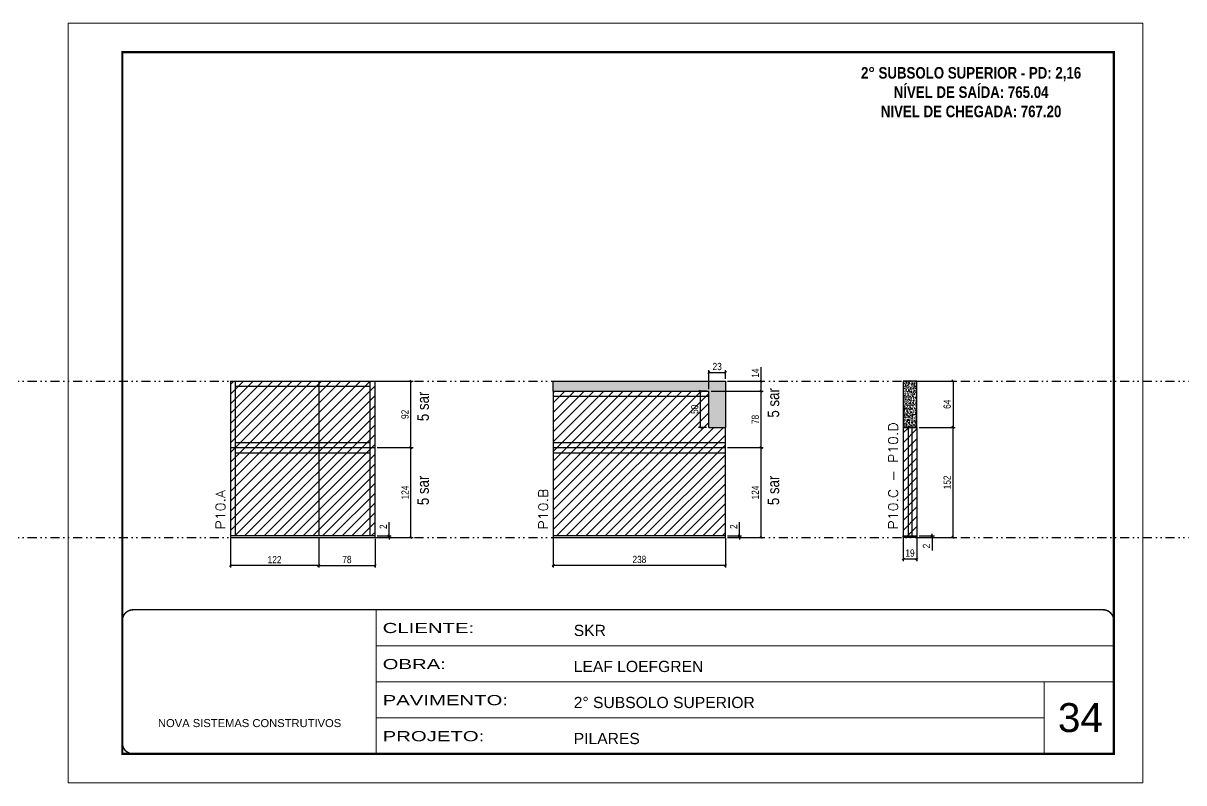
# Model space of a CAD drawing. Extents: x 13741 to 27878, y -21631 to 6985.
# Drawn here: x 15936 to 17540, y -3254 to -2204 of the extents above; entities that cross this region are included whole.
import ezdxf

# ---------------------------------------------------------------- set-up
doc = ezdxf.new("R2010")
doc.units = 0
for name, pattern in [('CONTINUO', [0]), ('DASHED', [0.75, 0.5, -0.25]), ('DIVIDE2', [0.625, 0.25, -0.125, 0, -0.125, 0, -0.125])]:
    doc.linetypes.add(name, pattern=pattern)
for name, color, linetype, lineweight in [('CARIMBO', 255, 'Continuous', 9), ('Folhas', 255, 'Continuous', 9), ('Hachura', 251, 'Continuous', 9), ('SARRAFO DE PRESSAO', 251, 'DASHED', 9), ('Texto Seção', 7, 'Continuous', 15)]:
    doc.layers.add(name, color=color, linetype=linetype, lineweight=lineweight)
for name, color, linetype in [('COTA', 241, 'Continuous'), ('NOMENCLATURA', 7, 'Continuous'), ('Nível', 160, 'Continuous'), ('Painéis', 200, 'Continuous'), ('SARR_2.2x7', 40, 'Continuous')]:
    doc.layers.add(name, color=color, linetype=linetype)
doc.styles.add('ARIAL', font='arial.ttf')
doc.styles.add('ARIAL_NARROW', font='ARIALN.TTF', dxfattribs={"height": 0.2})
doc.styles.add('COTA TECNICA', font='techl___.ttf', dxfattribs={"height": 10})
doc.styles.add('COTA TECNICA-50', font='techl___.ttf', dxfattribs={"height": 10})
doc.styles.add('REGUA-120', font='ROMANS.shx', dxfattribs={"height": 15})
doc.styles.add('ROMANC', font='techb___.ttf', dxfattribs={"height": 2.5})
doc.styles.add('Tecnologia', font='')
doc.styles.get('Tecnologia').set_extended_font_data('Forgotten Futurist')
doc.dimstyles.new('COTA PAINEL-50', dxfattribs={"dimtxt": 10, "dimasz": 3, "dimexe": 3, "dimexo": 3, "dimgap": 3, "dimtad": 1, "dimdec": 1, "dimzin": 12, "dimdsep": 46, "dimtxsty": 'COTA TECNICA-50', "dimblk1": 'OBLIQUE', "dimblk2": 'OBLIQUE', "dimsah": 1, "dimcen": 0.9, "dimclrd": 4, "dimclre": 4, "dimclrt": 240, "dimadec": 1, "dimazin": 3, "dimtfac": 1, "dimtdec": 1, "dimtmove": 0, "dimatfit": 3, "dimfxl": 1, "dimtolj": 1, "dimtzin": 12, "dimarcsym": 0})
doc.dimstyles.new('PAINEL', dxfattribs={"dimtxt": 10, "dimasz": 3, "dimexe": 3, "dimexo": 3, "dimgap": 3, "dimtad": 1, "dimdec": 1, "dimzin": 12, "dimdsep": 46, "dimtxsty": 'COTA TECNICA', "dimblk1": 'OBLIQUE', "dimblk2": 'OBLIQUE', "dimsah": 1, "dimcen": 0.9, "dimclrd": 4, "dimclre": 4, "dimclrt": 240, "dimadec": 1, "dimazin": 3, "dimtfac": 1, "dimtdec": 1, "dimtmove": 0, "dimatfit": 3, "dimfxl": 1, "dimtolj": 1, "dimtzin": 12, "dimarcsym": 0})

# ---------------------------------------------------------------- blocks, each defined once
blk = doc.blocks.new('9999999999')
at = {"color": 30, "linetype": 'CONTINUO'}
for p, q in [((98564.6, 34230.2), (98564.6, 34429.4)), ((98564.6, 34379.6), (99584, 34379.6)), ((98564.6, 34329.8), (99488, 34329.8)), ((99584, 34329.8), (99488, 34329.8)), ((99488, 34329.8), (99488, 34230.2)), ((98564.6, 34280), (99488, 34280))]:
    blk.add_line(p, q, dxfattribs=at)
at = {"color": 30, "linetype": 'CONTINUO', "const_width": 2}
blk.add_lwpolyline([(99584, 34230.2), (99584, 34414.4, 0.414214), (99569, 34429.4), (98229, 34429.4, 0.414214), (98214, 34414.4), (98214, 34245.2, 0.414214), (98229, 34230.2), (99584, 34230.2)], format="xyb", dxfattribs=at)
at = {"layer": 'Folhas'}
blk.add_lwpolyline([(98139, 34190.2), (99624, 34190.2), (99624, 35240.2), (98139, 35240.2)], close=True, dxfattribs=at)
at = {"layer": 'Folhas', "color": 30, "const_width": 3}
blk.add_lwpolyline([(98214, 34230.2), (99584, 34230.2), (99584, 35200.2), (98214, 35200.2)], close=True, dxfattribs=at)
at = {"color": 7, "linetype": 'Continuous', "ltscale": 5, "style": 'ARIAL'}
for s, height, p in [('SKR', 15.48, (98837.7, 34393.1)), ('LEAF LOEFGREN', 15.483, (98837.7, 34343.3)), ('2° SUBSOLO SUPERIOR', 15.483, (98837.7, 34293.5)), ('NOVA SISTEMAS CONSTRUTIVOS', 11.059, (98263.2, 34267.2)), ('PILARES', 15.48, (98837.7, 34243.7))]:
    blk.add_text(s, height=height, dxfattribs=at).set_placement(p)
at = {"layer": 'Folhas', "color": 7, "style": 'Tecnologia', "width": 1.5}
for s, p in [('CLIENTE:', (98573.7, 34397.2)), ('OBRA:', (98573.7, 34347.3)), ('PAVIMENTO:', (98573.7, 34297.5)), ('PROJETO:', (98573.7, 34247.7))]:
    blk.add_text(s, height=14, dxfattribs=at).set_placement(p)
blk = doc.blocks.new('_Oblique')
at = {"color": 0, "linetype": 'ByBlock', "lineweight": -2}
blk.add_line((-0.5, -0.5), (0.5, 0.5), dxfattribs=at)
blk = doc.blocks.new('*D1704')
at = {"layer": 'COTA', "color": 4, "lineweight": -2, "transparency": 16777216}
for p, q in [((16222.8, -2915.6), (16222.8, -2956.4)), ((16344.8, -2915.6), (16344.8, -2956.4)), ((16344.8, -2953.4), (16222.8, -2953.4))]:
    blk.add_line(p, q, dxfattribs=at)
at = {"layer": 'Defpoints', "color": 0, "transparency": 16777216}
for p in [(16222.8, -2912.6), (16344.8, -2912.6), (16222.8, -2953.4)]:
    blk.add_point(p, dxfattribs=at)
at = {"layer": 'COTA', "color": 4, "lineweight": -2, "transparency": 16777216, "xscale": 3, "yscale": 3, "zscale": 3, "rotation": 180}
blk.add_blockref('_Oblique', (16222.8, -2953.4), dxfattribs=at)
at = {"layer": 'COTA', "color": 4, "lineweight": -2, "transparency": 16777216, "xscale": 3, "yscale": 3, "zscale": 3}
blk.add_blockref('_Oblique', (16344.8, -2953.4), dxfattribs=at)
at = {"layer": 'COTA', "color": 240, "transparency": 16777216, "insert": (16283.8, -2945.4), "char_height": 10, "attachment_point": 5, "style": 'COTA TECNICA'}
blk.add_mtext('\\A1;122', dxfattribs=at)
blk = doc.blocks.new('*D1705')
at = {"layer": 'COTA', "color": 4, "lineweight": -2, "transparency": 16777216}
for p, q in [((16442, -2912.6), (16442, -2893.8)), ((16425.8, -2912.6), (16445, -2912.6)), ((16425.8, -2914.6), (16445, -2914.6)), ((16442, -2914.6), (16442, -2912.6)), ((16442, -2914.6), (16442, -2917.6))]:
    blk.add_line(p, q, dxfattribs=at)
at = {"layer": 'Defpoints', "color": 0, "transparency": 16777216}
for p in [(16422.8, -2912.6), (16422.8, -2914.6), (16442, -2914.6)]:
    blk.add_point(p, dxfattribs=at)
at = {"layer": 'COTA', "color": 4, "lineweight": -2, "transparency": 16777216, "xscale": 3, "yscale": 3, "zscale": 3}
for p, rotation in [((16442, -2912.6), 270), ((16442, -2914.6), 90)]:
    blk.add_blockref('_Oblique', p, dxfattribs=dict(at, rotation=rotation))
at = {"layer": 'COTA', "color": 240, "transparency": 16777216, "insert": (16434, -2899.8), "char_height": 10, "attachment_point": 5, "rotation": 90, "style": 'COTA TECNICA-50'}
blk.add_mtext('\\A1;2', dxfattribs=at)
blk = doc.blocks.new('*D1706')
at = {"layer": 'COTA', "color": 4, "lineweight": -2, "transparency": 16777216}
for p, q in [((16425.8, -2698.6), (16475.1, -2698.6)), ((16472.1, -2790.6), (16472.1, -2698.6)), ((16425.8, -2790.6), (16475.1, -2790.6))]:
    blk.add_line(p, q, dxfattribs=at)
at = {"layer": 'Defpoints', "color": 0, "transparency": 16777216}
for p in [(16422.8, -2698.6), (16472.1, -2698.6), (16422.8, -2790.6)]:
    blk.add_point(p, dxfattribs=at)
at = {"layer": 'COTA', "color": 4, "lineweight": -2, "transparency": 16777216, "xscale": 3, "yscale": 3, "zscale": 3}
for p, rotation in [((16472.1, -2698.6), 90), ((16472.1, -2790.6), 270)]:
    blk.add_blockref('_Oblique', p, dxfattribs=dict(at, rotation=rotation))
at = {"layer": 'COTA', "color": 240, "transparency": 16777216, "insert": (16464, -2744.6), "char_height": 10, "attachment_point": 5, "rotation": 90, "style": 'COTA TECNICA-50'}
blk.add_mtext('\\A1;92', dxfattribs=at)
blk = doc.blocks.new('*D1720')
at = {"layer": 'COTA', "color": 4, "linetype": 'ByBlock', "lineweight": -2, "transparency": 16777216}
for p, q in [((16425.8, -2790.6), (16475.1, -2790.6)), ((16472.1, -2914.6), (16472.1, -2790.6)), ((16425.8, -2914.6), (16475.1, -2914.6))]:
    blk.add_line(p, q, dxfattribs=at)
at = {"layer": 'Defpoints', "color": 0, "linetype": 'ByBlock', "transparency": 16777216}
for p in [(16422.8, -2790.6), (16472.1, -2790.6), (16422.8, -2914.6)]:
    blk.add_point(p, dxfattribs=at)
at = {"layer": 'COTA', "color": 4, "linetype": 'ByBlock', "lineweight": -2, "transparency": 16777216, "xscale": 3, "yscale": 3, "zscale": 3}
for p, rotation in [((16472.1, -2790.6), 90), ((16472.1, -2914.6), 270)]:
    blk.add_blockref('_Oblique', p, dxfattribs=dict(at, rotation=rotation))
at = {"layer": 'COTA', "color": 240, "linetype": 'ByBlock', "transparency": 16777216, "insert": (16464.1, -2852.6), "char_height": 10, "attachment_point": 5, "rotation": 90, "style": 'COTA TECNICA'}
blk.add_mtext('\\A1;124', dxfattribs=at)
blk = doc.blocks.new('*D1721')
at = {"layer": 'COTA', "color": 4, "linetype": 'ByBlock', "lineweight": -2, "transparency": 16777216}
for p, q in [((16425.8, -2790.6), (16475.1, -2790.6)), ((16472.1, -2914.6), (16472.1, -2790.6)), ((16425.8, -2914.6), (16475.1, -2914.6))]:
    blk.add_line(p, q, dxfattribs=at)
at = {"layer": 'Defpoints', "color": 0, "linetype": 'ByBlock', "transparency": 16777216}
for p in [(16422.8, -2790.6), (16472.1, -2790.6), (16422.8, -2914.6)]:
    blk.add_point(p, dxfattribs=at)
at = {"layer": 'COTA', "color": 4, "linetype": 'ByBlock', "lineweight": -2, "transparency": 16777216, "xscale": 3, "yscale": 3, "zscale": 3}
for p, rotation in [((16472.1, -2790.6), 90), ((16472.1, -2914.6), 270)]:
    blk.add_blockref('_Oblique', p, dxfattribs=dict(at, rotation=rotation))
at = {"layer": 'COTA', "color": 240, "linetype": 'ByBlock', "transparency": 16777216, "insert": (16464.1, -2852.6), "char_height": 10, "attachment_point": 5, "rotation": 90, "style": 'COTA TECNICA'}
blk.add_mtext('\\A1;124', dxfattribs=at)
blk = doc.blocks.new('*D1707')
at = {"layer": 'COTA', "color": 4, "lineweight": -2, "transparency": 16777216}
for p, q in [((16668.9, -2915.6), (16668.9, -2956.4)), ((16906.9, -2915.6), (16906.9, -2956.4)), ((16906.9, -2953.4), (16668.9, -2953.4))]:
    blk.add_line(p, q, dxfattribs=at)
at = {"layer": 'Defpoints', "color": 0, "transparency": 16777216}
for p in [(16668.9, -2912.6), (16906.9, -2912.6), (16668.9, -2953.4)]:
    blk.add_point(p, dxfattribs=at)
at = {"layer": 'COTA', "color": 4, "lineweight": -2, "transparency": 16777216, "xscale": 3, "yscale": 3, "zscale": 3, "rotation": 180}
blk.add_blockref('_Oblique', (16668.9, -2953.4), dxfattribs=at)
at = {"layer": 'COTA', "color": 4, "lineweight": -2, "transparency": 16777216, "xscale": 3, "yscale": 3, "zscale": 3}
blk.add_blockref('_Oblique', (16906.9, -2953.4), dxfattribs=at)
at = {"layer": 'COTA', "color": 240, "transparency": 16777216, "insert": (16787.9, -2945.2), "char_height": 10, "attachment_point": 5, "style": 'COTA TECNICA'}
blk.add_mtext('\\A1;238', dxfattribs=at)
blk = doc.blocks.new('*D1708')
at = {"layer": 'COTA', "color": 4, "lineweight": -2, "transparency": 16777216}
for p, q in [((16926.1, -2912.6), (16926.1, -2893.8)), ((16909.9, -2912.6), (16929.1, -2912.6)), ((16909.9, -2914.6), (16929.1, -2914.6)), ((16926.1, -2914.6), (16926.1, -2912.6)), ((16926.1, -2914.6), (16926.1, -2917.6))]:
    blk.add_line(p, q, dxfattribs=at)
at = {"layer": 'Defpoints', "color": 0, "transparency": 16777216}
for p in [(16906.9, -2912.6), (16906.9, -2914.6), (16926.1, -2914.6)]:
    blk.add_point(p, dxfattribs=at)
at = {"layer": 'COTA', "color": 4, "lineweight": -2, "transparency": 16777216, "xscale": 3, "yscale": 3, "zscale": 3}
for p, rotation in [((16926.1, -2912.6), 270), ((16926.1, -2914.6), 90)]:
    blk.add_blockref('_Oblique', p, dxfattribs=dict(at, rotation=rotation))
at = {"layer": 'COTA', "color": 240, "transparency": 16777216, "insert": (16918.1, -2899.8), "char_height": 10, "attachment_point": 5, "rotation": 90, "style": 'COTA TECNICA-50'}
blk.add_mtext('\\A1;2', dxfattribs=at)
blk = doc.blocks.new('*D1709')
at = {"layer": 'COTA', "color": 4, "lineweight": -2, "transparency": 16777216}
for p, q in [((16886.9, -2712.6), (16959.2, -2712.6)), ((16956.2, -2790.6), (16956.2, -2712.6)), ((16909.9, -2790.6), (16959.2, -2790.6))]:
    blk.add_line(p, q, dxfattribs=at)
at = {"layer": 'Defpoints', "color": 0, "transparency": 16777216}
for p in [(16883.9, -2712.6), (16956.2, -2712.6), (16906.9, -2790.6)]:
    blk.add_point(p, dxfattribs=at)
at = {"layer": 'COTA', "color": 4, "lineweight": -2, "transparency": 16777216, "xscale": 3, "yscale": 3, "zscale": 3}
for p, rotation in [((16956.2, -2712.6), 90), ((16956.2, -2790.6), 270)]:
    blk.add_blockref('_Oblique', p, dxfattribs=dict(at, rotation=rotation))
at = {"layer": 'COTA', "color": 240, "transparency": 16777216, "insert": (16948.1, -2751.6), "char_height": 10, "attachment_point": 5, "rotation": 90, "style": 'COTA TECNICA-50'}
blk.add_mtext('\\A1;78', dxfattribs=at)
blk = doc.blocks.new('*D1722')
at = {"layer": 'COTA', "color": 4, "linetype": 'ByBlock', "lineweight": -2, "transparency": 16777216}
for p, q in [((16909.9, -2790.6), (16959.2, -2790.6)), ((16956.2, -2914.6), (16956.2, -2790.6)), ((16909.9, -2914.6), (16959.2, -2914.6))]:
    blk.add_line(p, q, dxfattribs=at)
at = {"layer": 'Defpoints', "color": 0, "linetype": 'ByBlock', "transparency": 16777216}
for p in [(16906.9, -2790.6), (16956.2, -2790.6), (16906.9, -2914.6)]:
    blk.add_point(p, dxfattribs=at)
at = {"layer": 'COTA', "color": 4, "linetype": 'ByBlock', "lineweight": -2, "transparency": 16777216, "xscale": 3, "yscale": 3, "zscale": 3}
for p, rotation in [((16956.2, -2790.6), 90), ((16956.2, -2914.6), 270)]:
    blk.add_blockref('_Oblique', p, dxfattribs=dict(at, rotation=rotation))
at = {"layer": 'COTA', "color": 240, "linetype": 'ByBlock', "transparency": 16777216, "insert": (16948.1, -2852.6), "char_height": 10, "attachment_point": 5, "rotation": 90, "style": 'COTA TECNICA'}
blk.add_mtext('\\A1;124', dxfattribs=at)
blk = doc.blocks.new('*D1723')
at = {"layer": 'COTA', "color": 4, "linetype": 'ByBlock', "lineweight": -2, "transparency": 16777216}
for p, q in [((16909.9, -2790.6), (16959.2, -2790.6)), ((16956.2, -2914.6), (16956.2, -2790.6)), ((16909.9, -2914.6), (16959.2, -2914.6))]:
    blk.add_line(p, q, dxfattribs=at)
at = {"layer": 'Defpoints', "color": 0, "linetype": 'ByBlock', "transparency": 16777216}
for p in [(16906.9, -2790.6), (16956.2, -2790.6), (16906.9, -2914.6)]:
    blk.add_point(p, dxfattribs=at)
at = {"layer": 'COTA', "color": 4, "linetype": 'ByBlock', "lineweight": -2, "transparency": 16777216, "xscale": 3, "yscale": 3, "zscale": 3}
for p, rotation in [((16956.2, -2790.6), 90), ((16956.2, -2914.6), 270)]:
    blk.add_blockref('_Oblique', p, dxfattribs=dict(at, rotation=rotation))
at = {"layer": 'COTA', "color": 240, "linetype": 'ByBlock', "transparency": 16777216, "insert": (16948.1, -2852.6), "char_height": 10, "attachment_point": 5, "rotation": 90, "style": 'COTA TECNICA'}
blk.add_mtext('\\A1;124', dxfattribs=at)
blk = doc.blocks.new('*D1694')
at = {"layer": 'COTA', "color": 4, "lineweight": -2, "transparency": 16777216}
for p, q in [((17152.4, -2915.6), (17152.4, -2947.5)), ((17171.4, -2915.6), (17171.4, -2947.5)), ((17152.4, -2944.5), (17171.4, -2944.5))]:
    blk.add_line(p, q, dxfattribs=at)
at = {"layer": 'Defpoints', "color": 0, "transparency": 16777216}
for p in [(17152.4, -2912.6), (17171.4, -2912.6), (17171.4, -2944.5)]:
    blk.add_point(p, dxfattribs=at)
at = {"layer": 'COTA', "color": 4, "lineweight": -2, "transparency": 16777216, "xscale": 3, "yscale": 3, "zscale": 3, "rotation": 180}
blk.add_blockref('_Oblique', (17152.4, -2944.5), dxfattribs=at)
at = {"layer": 'COTA', "color": 4, "lineweight": -2, "transparency": 16777216, "xscale": 3, "yscale": 3, "zscale": 3}
blk.add_blockref('_Oblique', (17171.4, -2944.5), dxfattribs=at)
at = {"layer": 'COTA', "color": 240, "transparency": 16777216, "insert": (17161.9, -2936.4), "char_height": 10, "attachment_point": 5, "style": 'COTA TECNICA'}
blk.add_mtext('\\A1;19', dxfattribs=at)
blk = doc.blocks.new('*D1695')
at = {"layer": 'COTA', "color": 4, "lineweight": -2, "transparency": 16777216}
for p, q in [((17174.4, -2912.6), (17195.6, -2912.6)), ((17174.4, -2914.6), (17195.6, -2914.6)), ((17192.6, -2912.6), (17192.6, -2909.6)), ((17192.6, -2912.6), (17192.6, -2914.6)), ((17192.6, -2914.6), (17192.6, -2932.7))]:
    blk.add_line(p, q, dxfattribs=at)
at = {"layer": 'Defpoints', "color": 0, "transparency": 16777216}
for p in [(17171.4, -2912.6), (17171.4, -2914.6), (17192.6, -2912.6)]:
    blk.add_point(p, dxfattribs=at)
at = {"layer": 'COTA', "color": 4, "lineweight": -2, "transparency": 16777216, "xscale": 3, "yscale": 3, "zscale": 3}
for p, rotation in [((17192.6, -2912.6), 270), ((17192.6, -2914.6), 90)]:
    blk.add_blockref('_Oblique', p, dxfattribs=dict(at, rotation=rotation))
at = {"layer": 'COTA', "color": 240, "transparency": 16777216, "insert": (17184.6, -2926.6), "char_height": 10, "attachment_point": 5, "rotation": 90, "style": 'COTA TECNICA-50'}
blk.add_mtext('\\A1;2', dxfattribs=at)
blk = doc.blocks.new('*D1713')
at = {"layer": 'COTA', "color": 4, "linetype": 'ByBlock', "lineweight": -2, "transparency": 16777216}
for p, q in [((17174.4, -2698.6), (17224.4, -2698.6)), ((17221.4, -2698.6), (17221.4, -2762.6)), ((17174.4, -2762.6), (17224.4, -2762.6))]:
    blk.add_line(p, q, dxfattribs=at)
at = {"layer": 'Defpoints', "color": 0, "linetype": 'ByBlock', "transparency": 16777216}
for p in [(17171.4, -2698.6), (17171.4, -2762.6), (17221.4, -2762.6)]:
    blk.add_point(p, dxfattribs=at)
at = {"layer": 'COTA', "color": 4, "linetype": 'ByBlock', "lineweight": -2, "transparency": 16777216, "xscale": 3, "yscale": 3, "zscale": 3}
for p, rotation in [((17221.4, -2698.6), 90), ((17221.4, -2762.6), 270)]:
    blk.add_blockref('_Oblique', p, dxfattribs=dict(at, rotation=rotation))
at = {"layer": 'COTA', "color": 240, "linetype": 'ByBlock', "transparency": 16777216, "insert": (17213.3, -2730.6), "char_height": 10, "attachment_point": 5, "rotation": 90, "style": 'COTA TECNICA'}
blk.add_mtext('\\A1;64', dxfattribs=at)
blk = doc.blocks.new('*D1696')
at = {"layer": 'COTA', "color": 4, "lineweight": -2, "transparency": 16777216}
for p, q in [((17174.4, -2762.6), (17224.4, -2762.6)), ((17221.4, -2914.6), (17221.4, -2762.6)), ((17174.4, -2914.6), (17224.4, -2914.6))]:
    blk.add_line(p, q, dxfattribs=at)
at = {"layer": 'Defpoints', "color": 0, "transparency": 16777216}
for p in [(17171.4, -2762.6), (17221.4, -2762.6), (17171.4, -2914.6)]:
    blk.add_point(p, dxfattribs=at)
at = {"layer": 'COTA', "color": 4, "lineweight": -2, "transparency": 16777216, "xscale": 3, "yscale": 3, "zscale": 3}
for p, rotation in [((17221.4, -2762.6), 90), ((17221.4, -2914.6), 270)]:
    blk.add_blockref('_Oblique', p, dxfattribs=dict(at, rotation=rotation))
at = {"layer": 'COTA', "color": 240, "transparency": 16777216, "insert": (17213.3, -2838.6), "char_height": 10, "attachment_point": 5, "rotation": 90, "style": 'COTA TECNICA-50'}
blk.add_mtext('\\A1;152', dxfattribs=at)
blk = doc.blocks.new('*D1714')
at = {"layer": 'COTA', "color": 4, "lineweight": -2, "transparency": 16777216}
for p, q in [((16344.8, -2915.6), (16344.8, -2956.4)), ((16422.8, -2916.6), (16422.8, -2956.4)), ((16344.8, -2953.4), (16422.8, -2953.4))]:
    blk.add_line(p, q, dxfattribs=at)
at = {"layer": 'Defpoints', "color": 0, "transparency": 16777216}
for p in [(16344.8, -2912.6), (16422.8, -2913.6), (16422.8, -2953.4)]:
    blk.add_point(p, dxfattribs=at)
at = {"layer": 'COTA', "color": 4, "lineweight": -2, "transparency": 16777216, "xscale": 3, "yscale": 3, "zscale": 3, "rotation": 180}
blk.add_blockref('_Oblique', (16344.8, -2953.4), dxfattribs=at)
at = {"layer": 'COTA', "color": 4, "lineweight": -2, "transparency": 16777216, "xscale": 3, "yscale": 3, "zscale": 3}
blk.add_blockref('_Oblique', (16422.8, -2953.4), dxfattribs=at)
at = {"layer": 'COTA', "color": 240, "transparency": 16777216, "insert": (16383.8, -2945.3), "char_height": 10, "attachment_point": 5, "style": 'COTA TECNICA'}
blk.add_mtext('\\A1;78', dxfattribs=at)
blk = doc.blocks.new('*D1731')
at = {"layer": 'COTA', "color": 4, "lineweight": -2, "transparency": 16777216}
for p, q in [((16956.2, -2698.6), (16956.2, -2679.5)), ((16909.9, -2698.6), (16959.2, -2698.6)), ((16956.2, -2712.6), (16956.2, -2698.6)), ((16886.9, -2712.6), (16959.2, -2712.6))]:
    blk.add_line(p, q, dxfattribs=at)
at = {"layer": 'Defpoints', "color": 0, "transparency": 16777216}
for p in [(16906.9, -2698.6), (16956.2, -2698.6), (16883.9, -2712.6)]:
    blk.add_point(p, dxfattribs=at)
at = {"layer": 'COTA', "color": 4, "lineweight": -2, "transparency": 16777216, "xscale": 3, "yscale": 3, "zscale": 3}
for p, rotation in [((16956.2, -2698.6), 90), ((16956.2, -2712.6), 270)]:
    blk.add_blockref('_Oblique', p, dxfattribs=dict(at, rotation=rotation))
at = {"layer": 'COTA', "color": 240, "transparency": 16777216, "insert": (16948.1, -2687.5), "char_height": 10, "attachment_point": 5, "rotation": 90, "style": 'COTA TECNICA'}
blk.add_mtext('\\A1;14', dxfattribs=at)
blk = doc.blocks.new('*D1732')
at = {"layer": 'COTA', "color": 4, "lineweight": -2, "transparency": 16777216}
for p, q in [((16880.9, -2712.6), (16869.4, -2712.6)), ((16872.4, -2762.6), (16872.4, -2712.6)), ((16880.9, -2762.6), (16869.4, -2762.6))]:
    blk.add_line(p, q, dxfattribs=at)
at = {"layer": 'Defpoints', "color": 0, "transparency": 16777216}
for p in [(16872.4, -2712.6), (16883.9, -2712.6), (16883.9, -2762.6)]:
    blk.add_point(p, dxfattribs=at)
at = {"layer": 'COTA', "color": 4, "lineweight": -2, "transparency": 16777216, "xscale": 3, "yscale": 3, "zscale": 3}
for p, rotation in [((16872.4, -2712.6), 90), ((16872.4, -2762.6), 270)]:
    blk.add_blockref('_Oblique', p, dxfattribs=dict(at, rotation=rotation))
at = {"layer": 'COTA', "color": 240, "transparency": 16777216, "insert": (16864.3, -2737.6), "char_height": 10, "attachment_point": 5, "rotation": 90, "style": 'COTA TECNICA'}
blk.add_mtext('\\A1;50', dxfattribs=at)
blk = doc.blocks.new('*D1733')
at = {"layer": 'COTA', "color": 4, "lineweight": -2, "transparency": 16777216}
for p, q in [((16883.9, -2709.6), (16883.9, -2683.7)), ((16883.9, -2686.7), (16906.9, -2686.7)), ((16906.9, -2695.6), (16906.9, -2683.7))]:
    blk.add_line(p, q, dxfattribs=at)
at = {"layer": 'Defpoints', "color": 0, "transparency": 16777216}
for p in [(16906.9, -2686.7), (16906.9, -2698.6), (16883.9, -2712.6)]:
    blk.add_point(p, dxfattribs=at)
at = {"layer": 'COTA', "color": 4, "lineweight": -2, "transparency": 16777216, "xscale": 3, "yscale": 3, "zscale": 3, "rotation": 180}
blk.add_blockref('_Oblique', (16883.9, -2686.7), dxfattribs=at)
at = {"layer": 'COTA', "color": 4, "lineweight": -2, "transparency": 16777216, "xscale": 3, "yscale": 3, "zscale": 3}
blk.add_blockref('_Oblique', (16906.9, -2686.7), dxfattribs=at)
at = {"layer": 'COTA', "color": 240, "transparency": 16777216, "insert": (16895.4, -2678.5), "char_height": 10, "attachment_point": 5, "style": 'COTA TECNICA'}
blk.add_mtext('\\A1;23', dxfattribs=at)

msp = doc.modelspace()

# ---------------------------------------------------------------- hatches: boundary and pattern name
at = {"layer": 'COTA'}
h = msp.add_hatch(dxfattribs=at)
h.set_pattern_fill('AR-CONC', color=256, scale=0.03)
h.paths.add_polyline_path([(16883.85, -2712.59), (16883.85, -2762.59), (16906.85, -2762.59), (16906.85, -2698.59), (16668.85, -2698.59), (16668.85, -2712.59)])
h = msp.add_hatch(dxfattribs=at)
h.set_pattern_fill('AR-CONC', color=256, scale=0.03)
h.set_pattern_definition([(50, (1585, -143.976), (5.4655401, -0.4781726), [0.5715, -6.2865]), (355, (1585, -143.976), (-1.0573026, 5.7317054), [0.4572, -5.0292175]), (100.451445, (1585.4555, -144.016), (4.4082374, 5.2535326), [0.4857003, -5.3427073]), (46.1842, (1585, -142.452), (8.1323712, -1.2612698), [0.85725, -9.42975]), (96.63556, (1585.678, -142.557), (7.122124, 7.4227837), [0.7285507, -8.0140682]), (351.18415, (1585, -142.452), (7.122124, 7.4227837), [0.685799, -7.543792]), (21, (1585.762, -142.833), (4.5484317, -3.067956), [0.5715, -6.2865]), (326, (1585.762, -142.833), (1.8540609, 5.525639), [0.4572, -5.0292]), (71.451445, (1586.141, -143.089), (6.4024926, 2.457683), [0.4857003, -5.3426981]), (37.5, (1585, -143.9761), (0.0926581, 2.53665117), [0, -4.96824, 0, -5.1054, 0, -5.04825]), (7.5, (1585, -143.976), (2.00458988, 3.00541724), [0, -2.91084, 0, -4.85394, 0, -1.92405]), (327.5, (1583.3007, -143.9761), (4.06771786, -0.17186232), [0, -1.905, 0, -5.9436, 0, -7.8867]), (317.5, (1582.5387, -143.976), (4.44387544, 0.7627947), [0, -2.4765, 0, -3.94716, 0, -5.6007])])
h.paths.add_polyline_path([(17171.45, -2698.57), (17152.45, -2698.57), (17152.45, -2762.59), (17171.45, -2762.59)])
at = {"layer": 'Hachura', "linetype": 'ByBlock'}
h = msp.add_hatch(dxfattribs=at)
h.set_pattern_fill('ANSI31', color=256, scale=3)
h.paths.add_polyline_path([(16222.77, -2698.59), (16222.77, -2790.59), (16344.77, -2790.59), (16344.77, -2698.59)])
h.paths.add_polyline_path([(16344.77, -2790.59), (16422.77, -2790.59), (16422.77, -2698.59), (16344.77, -2698.59)])
h.paths.add_polyline_path([(16422.77, -2790.59), (16344.77, -2790.59), (16344.77, -2912.59), (16422.77, -2912.59)])
h.paths.add_polyline_path([(16344.77, -2912.59), (16344.77, -2790.59), (16222.77, -2790.59), (16222.77, -2912.59)])
h.paths.add_polyline_path([(16906.85, -2912.59), (16906.85, -2790.59), (16668.85, -2790.59), (16668.85, -2912.59)])
h.paths.add_polyline_path([(16906.85, -2790.59), (16906.85, -2762.59), (16883.85, -2762.59), (16883.85, -2712.59), (16668.85, -2712.59), (16668.85, -2790.59)])
h.paths.add_polyline_path([(17171.45, -2762.59), (17152.45, -2762.59), (17152.45, -2912.59), (17171.45, -2912.59)])

# ---------------------------------------------------------------- linework, layer by layer
at = {"layer": 'COTA'}
for p, q in [((16668.85, -2712.59), (16668.85, -2698.59)), ((16668.85, -2698.59), (16906.85, -2698.59)), ((16906.85, -2698.59), (16906.85, -2762.59))]:
    msp.add_line(p, q, dxfattribs=at)
at = {"layer": 'COTA', "linetype": 'ByBlock'}
msp.add_lwpolyline([(17152.45, -2762.59), (17171.45, -2762.59), (17171.45, -2698.57), (17152.45, -2698.57)], close=True, dxfattribs=at)
at = {"layer": 'Nível', "color": 4, "linetype": 'DIVIDE2', "ltscale": 50}
for p, q in [((13741.09, -2698.59), (21531.15, -2698.59)), ((13741.09, -2914.59), (21531.15, -2914.59))]:
    msp.add_line(p, q, dxfattribs=at)
at = {"layer": 'Painéis'}
for p, q in [((16222.77, -2698.59), (16222.77, -2912.59)), ((16222.77, -2698.59), (16422.77, -2698.59)), ((16344.77, -2698.59), (16344.77, -2912.59)), ((16422.77, -2912.59), (16422.77, -2698.59)), ((16668.85, -2712.59), (16668.85, -2912.59)), ((16668.85, -2712.59), (16883.85, -2712.59)), ((16883.85, -2762.59), (16883.85, -2712.59)), ((16883.85, -2762.59), (16906.85, -2762.59)), ((16906.85, -2912.59), (16906.85, -2762.59)), ((17152.45, -2762.59), (17152.45, -2912.59)), ((17171.45, -2762.59), (17152.45, -2762.59)), ((17171.45, -2762.59), (17171.45, -2912.59)), ((16222.77, -2790.59), (16422.77, -2790.59)), ((16668.85, -2790.59), (16906.85, -2790.59)), ((17152.45, -2912.59), (17171.45, -2912.59)), ((17152.45, -2912.59), (17171.45, -2912.59)), ((17152.45, -2914.59), (17152.45, -2912.59)), ((17171.45, -2914.59), (17152.45, -2914.59)), ((17171.45, -2912.59), (17171.45, -2914.59))]:
    msp.add_line(p, q, dxfattribs=at)
for points in [[(16422.77, -2912.59), (16222.77, -2912.59), (16222.77, -2914.59), (16422.77, -2914.59)], [(16906.85, -2912.59), (16668.85, -2912.59), (16668.85, -2914.59), (16906.85, -2914.59)]]:
    msp.add_lwpolyline(points, close=True, dxfattribs=at)
at = {"layer": 'SARR_2.2x7'}
for p, q in [((16229.77, -2790.59), (16229.77, -2698.59)), ((16229.77, -2705.59), (16344.77, -2705.59)), ((16344.77, -2705.59), (16415.77, -2705.59)), ((16415.77, -2790.59), (16415.77, -2698.59)), ((16668.85, -2719.59), (16883.85, -2719.59)), ((17159.45, -2762.59), (17159.45, -2912.59)), ((17164.45, -2762.59), (17164.45, -2912.59)), ((16229.77, -2783.59), (16344.77, -2783.59)), ((16344.77, -2783.59), (16415.77, -2783.59)), ((16668.85, -2783.59), (16906.85, -2783.59)), ((16229.77, -2912.59), (16229.77, -2790.59)), ((16229.77, -2797.59), (16344.77, -2797.59)), ((16344.77, -2797.59), (16415.77, -2797.59)), ((16415.77, -2912.59), (16415.77, -2790.59)), ((16668.85, -2797.59), (16906.85, -2797.59))]:
    msp.add_line(p, q, dxfattribs=at)

# ---------------------------------------------------------------- block references
at = {"layer": 'SARRAFO DE PRESSAO', "color": 6, "linetype": 'ByBlock'}
msp.add_blockref('9999999999', (-82140.51, -37444.08), dxfattribs=at)

# ---------------------------------------------------------------- texts
at = {"layer": 'CARIMBO', "style": 'ARIAL'}
msp.add_text('34', height=40, dxfattribs=at).set_placement((17366.33, -3183.73))
at = {"layer": 'NOMENCLATURA', "style": 'ARIAL_NARROW'}
for p in [(16981.1, -2749.07), (16497.01, -2753.93), (16497.01, -2870.07), (16981.1, -2870.07)]:
    msp.add_text('5 sar', height=16, rotation=90, dxfattribs=at).set_placement(p)
at = {"layer": 'NOMENCLATURA', "color": 2, "insert": (17246.31, -2237.81), "char_height": 16, "attachment_point": 2, "style": 'ROMANC'}
msp.add_mtext_dynamic_manual_height_columns('\\P2° SUBSOLO SUPERIOR - PD: 2,16\\PNÍVEL DE SAÍDA: 765.04\\PNIVEL DE CHEGADA: 767.20', width=432.3511, gutter_width=1, heights=[0], dxfattribs=at)
at = {"layer": 'Texto Seção', "style": 'REGUA-120', "width": 1.1}
for s, p in [('P10.C - P10.D', (17145.2, -2903.83)), ('P10.A', (16215.52, -2903.83)), ('P10.B', (16661.6, -2903.83))]:
    msp.add_text(s, height=13, rotation=90, dxfattribs=at).set_placement(p)

# ---------------------------------------------------------------- dimensions: what is measured, and where the dimension line sits
at = {"layer": 'COTA'}
for base, p1, p2, picture, middle in [((16906.85, -2686.73), (16883.85, -2712.59), (16906.85, -2698.59), '*D1733', (16895.35, -2678.51)), ((16422.77, -2953.41), (16344.77, -2912.59), (16422.77, -2913.59), '*D1714', (16383.77, -2945.32))]:
    dim = msp.add_linear_dim(base=base, p1=p1, p2=p2, dimstyle='PAINEL', dxfattribs=at)
    dim.commit()
    dim.dimension.update_dxf_attribs({"geometry": picture, "text_midpoint": middle})
for base, p1, p2, dimstyle, picture, middle in [((16956.22, -2698.59), (16883.85, -2712.59), (16906.85, -2698.59), 'PAINEL', '*D1731', (16948.15, -2687.53)), ((16472.13, -2698.59), (16422.77, -2790.59), (16422.77, -2698.59), 'COTA PAINEL-50', '*D1706', (16464.05, -2744.59)), ((16872.45, -2712.59), (16883.85, -2762.59), (16883.85, -2712.59), 'PAINEL', '*D1732', (16864.34, -2737.59)), ((16956.22, -2712.59), (16906.85, -2790.59), (16883.85, -2712.59), 'COTA PAINEL-50', '*D1709', (16948.13, -2751.59)), ((17221.44, -2762.59), (17171.45, -2914.59), (17171.45, -2762.59), 'COTA PAINEL-50', '*D1696', (17213.33, -2838.59))]:
    dim = msp.add_linear_dim(base=base, p1=p1, p2=p2, angle=90, dimstyle=dimstyle, dxfattribs=at)
    dim.commit()
    dim.dimension.update_dxf_attribs({"geometry": picture, "text_midpoint": middle})
at = {"layer": 'COTA', "linetype": 'ByBlock'}
dim = msp.add_linear_dim(base=(17221.44, -2762.59), p1=(17171.45, -2698.57), p2=(17171.45, -2762.59), angle=90, dimstyle='PAINEL', dxfattribs=at)
dim.commit()
dim.dimension.update_dxf_attribs({"geometry": '*D1713', "text_midpoint": (17213.33, -2730.58)})
for p1, p2, picture, middle in [((16422.77, -2914.59), (16422.77, -2790.59), '*D1720', (16464.06, -2852.59)), ((16422.77, -2914.59), (16422.77, -2790.59), '*D1721', (16464.06, -2852.59)), ((16906.85, -2914.59), (16906.85, -2790.59), '*D1722', (16948.15, -2852.59)), ((16906.85, -2914.59), (16906.85, -2790.59), '*D1723', (16948.15, -2852.59))]:
    dim = msp.add_aligned_dim(p1=p1, p2=p2, distance=-49.37, dimstyle='PAINEL', dxfattribs=at)
    dim.commit()
    dim.dimension.update_dxf_attribs({"geometry": picture, "text_midpoint": middle})
at = {"layer": 'COTA'}
for base, p1, p2, picture, middle in [((16442.02, -2914.59), (16422.77, -2912.59), (16422.77, -2914.59), '*D1705', (16442.02, -2899.84)), ((16926.11, -2914.59), (16906.85, -2912.59), (16906.85, -2914.59), '*D1708', (16926.11, -2899.84)), ((17192.64, -2912.59), (17171.45, -2914.59), (17171.45, -2912.59), '*D1695', (17192.64, -2926.65))]:
    dim = msp.add_linear_dim(base=base, p1=p1, p2=p2, angle=90, dimstyle='COTA PAINEL-50', dxfattribs=at)
    dim.commit()
    dim.dimension.update_dxf_attribs({"geometry": picture, "text_midpoint": middle, "dimtype": 160})
for base, p1, p2, picture, middle in [((16222.77, -2953.41), (16344.77, -2912.59), (16222.77, -2912.59), '*D1704', (16283.77, -2945.36)), ((16668.85, -2953.41), (16906.85, -2912.59), (16668.85, -2912.59), '*D1707', (16787.85, -2945.17))]:
    dim = msp.add_linear_dim(base=base, p1=p1, p2=p2, angle=180, dimstyle='PAINEL', override={"dimarcsym": 2}, dxfattribs=at)
    dim.commit()
    dim.dimension.update_dxf_attribs({"geometry": picture, "text_midpoint": middle})
dim = msp.add_linear_dim(base=(17171.45, -2944.48), p1=(17152.45, -2912.59), p2=(17171.45, -2912.59), dimstyle='PAINEL', override={"dimarcsym": 2}, dxfattribs=at)
dim.commit()
dim.dimension.update_dxf_attribs({"geometry": '*D1694', "text_midpoint": (17161.95, -2936.4)})

doc.saveas('drawing.dxf')
